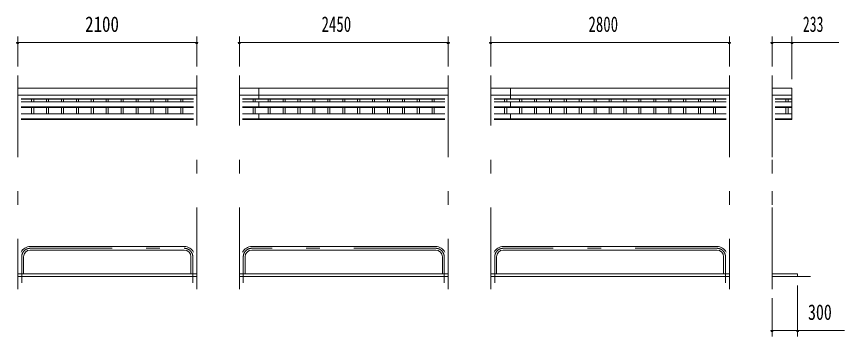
# Model space of a CAD drawing. Units: millimetres, scale not verified. Extents: x -32274 to 32279, y -14169 to 14171.
# Drawn here: x -21602 to -11888, y 2453 to 6209 of the extents above; entities that cross this region are included whole.
import ezdxf
from ezdxf.enums import TextEntityAlignment as Align

# ---------------------------------------------------------------- set-up
doc = ezdxf.new("R2010")
doc.units = ezdxf.units.MM
doc.header["$LTSCALE"] = 80
doc.linetypes.add('USER3', pattern=[24, 12, -5, 2, -5])
for name, color, linetype, lineweight in [('0-2_1-0BOLD', 7, 'Continuous', 18), ('0-3_1-2CENTER', 3, 'USER3', 18), ('0-4_1-4THIN', 4, 'Continuous', 18), ('0-5_1-5DIM', 3, 'Continuous', 18)]:
    doc.layers.add(name, color=color, linetype=linetype, lineweight=lineweight)
doc.styles.add('ＭＳ ゴシック', font='')
doc.styles.get('ＭＳ ゴシック').set_extended_font_data('MS Gothic')

msp = doc.modelspace()

# ---------------------------------------------------------------- linework, layer by layer
at = {"layer": '0-2_1-0BOLD'}
for p, q in [((-21587.95, 5368.56), (-19487.95, 5368.56)), ((-16537.95, 5368.56), (-18987.95, 5368.56)), ((-18757.96, 5368.56), (-18757.96, 5240.17)), ((-16037.95, 5368.56), (-13237.95, 5368.56)), ((-15807.96, 5240.17), (-15807.96, 5368.56)), ((-19487.95, 5284.91), (-21587.95, 5284.91)), ((-18987.95, 5284.91), (-16537.95, 5284.91)), ((-13237.95, 5284.91), (-16037.95, 5284.91)), ((-12737.95, 5284.91), (-12504.96, 5284.91)), ((-21549.81, 5243.72), (-19526.11, 5243.72)), ((-19526.11, 5240.17), (-21549.81, 5240.17)), ((-21549.81, 5207.96), (-19526.11, 5207.96)), ((-19526.11, 5149.13), (-21549.81, 5149.13)), ((-16576.11, 5243.72), (-18949.81, 5243.72)), ((-18949.81, 5240.17), (-16576.11, 5240.17)), ((-16576.11, 5207.96), (-18949.81, 5207.96)), ((-18949.81, 5149.13), (-16576.11, 5149.13)), ((-18757.96, 5207.96), (-18757.96, 5143.23)), ((-15999.81, 5243.72), (-13276.11, 5243.72)), ((-13276.11, 5240.17), (-15999.81, 5240.17)), ((-15999.81, 5207.96), (-13276.11, 5207.96)), ((-13276.11, 5149.13), (-15999.81, 5149.13)), ((-15807.96, 5143.23), (-15807.96, 5207.96)), ((-12504.96, 5243.72), (-12699.81, 5243.72)), ((-12699.81, 5240.17), (-12504.96, 5240.17)), ((-12504.96, 5207.96), (-12699.81, 5207.96)), ((-12699.81, 5149.13), (-12504.96, 5149.13)), ((-21549.81, 5143.23), (-19526.11, 5143.23)), ((-19526.11, 5065.51), (-21549.81, 5065.51)), ((-16576.11, 5143.23), (-18949.81, 5143.23)), ((-18949.81, 5065.51), (-16576.11, 5065.51)), ((-18757.96, 5065.51), (-18757.96, 4999.53)), ((-15999.81, 5143.23), (-13276.11, 5143.23)), ((-13276.11, 5065.51), (-15999.81, 5065.51)), ((-15807.96, 4999.53), (-15807.96, 5065.51)), ((-12504.96, 5143.23), (-12699.81, 5143.23)), ((-12699.81, 5065.51), (-12504.96, 5065.51)), ((-21549.81, 5007.87), (-19526.11, 5007.87)), ((-19526.11, 4999.53), (-21549.81, 4999.53)), ((-16576.11, 5007.87), (-18949.81, 5007.87)), ((-18949.81, 4999.53), (-16576.11, 4999.53)), ((-15999.81, 5007.87), (-13276.11, 5007.87)), ((-13276.11, 4999.53), (-15999.81, 4999.53)), ((-12504.96, 5007.87), (-12699.81, 5007.87)), ((-21441.56, 3509.67), (-19634.26, 3509.67)), ((-18841.56, 3509.67), (-16684.26, 3509.67)), ((-15891.56, 3509.67), (-13384.26, 3509.67)), ((-19634.26, 3466.97), (-21441.56, 3466.97)), ((-16684.26, 3466.97), (-18841.56, 3466.97)), ((-13384.26, 3466.97), (-15891.56, 3466.97)), ((-21520.26, 3188.37), (-21520.26, 3388.37)), ((-19555.66, 3188.37), (-19555.66, 3388.37)), ((-18920.26, 3388.37), (-18920.26, 3188.37)), ((-16605.66, 3188.37), (-16605.66, 3388.37)), ((-15970.26, 3388.37), (-15970.26, 3188.37)), ((-13305.66, 3388.37), (-13305.66, 3188.37)), ((-21587.95, 3188.37), (-19487.95, 3188.37)), ((-19487.95, 3158.37), (-21587.95, 3158.37)), ((-18987.95, 3188.37), (-16537.95, 3188.37)), ((-16537.95, 3158.37), (-18987.95, 3158.37)), ((-16037.95, 3188.37), (-13237.95, 3188.37)), ((-13237.95, 3158.37), (-16037.95, 3158.37)), ((-12287.96, 3158.37), (-12737.95, 3158.37))]:
    msp.add_line(p, q, dxfattribs=at)
for points in [[(-12699.81, 4999.53), (-12504.96, 4999.53), (-12504.96, 5368.56), (-12737.95, 5368.56)], [(-12737.95, 3188.37), (-12437.96, 3188.37), (-12437.96, 3158.37)]]:
    msp.add_lwpolyline(points, dxfattribs=at)
for centre, radius, start, end in [((-21441.56, 3388.37), 121.3, 90, 153.07823), ((-19634.26, 3388.37), 121.3, 26.91106, 90), ((-18841.56, 3388.37), 121.3, 90, 153.07823), ((-16684.26, 3388.37), 121.3, 26.91106, 90), ((-15891.56, 3388.37), 121.3, 90, 153.07823), ((-13384.26, 3388.37), 121.3, 26.91106, 90), ((-21441.56, 3388.37), 78.6, 90, 180), ((-19634.26, 3388.37), 78.6, 0, 90), ((-18841.56, 3388.37), 78.6, 90, 180), ((-16684.26, 3388.37), 78.6, 0, 90), ((-15891.56, 3388.37), 78.6, 90, 180), ((-13384.26, 3388.37), 78.6, 0, 90)]:
    msp.add_arc(centre, radius, start, end, dxfattribs=at)
at = {"layer": '0-3_1-2CENTER'}
for p, q in [((-21587.96, 5518.56), (-21587.96, 3008.37)), ((-19487.95, 3008.37), (-19487.95, 5518.56)), ((-18987.96, 3008.37), (-18987.96, 5518.56)), ((-16537.95, 5518.56), (-16537.95, 3008.37)), ((-16037.96, 3008.37), (-16037.96, 5518.56)), ((-13237.95, 5518.56), (-13237.95, 3008.37)), ((-12737.96, 3008.37), (-12737.96, 5518.56)), ((-12737.95, 5518.37), (-12737.95, 3008.37)), ((-21441.56, 3488.37), (-19634.26, 3488.37)), ((-16684.26, 3488.37), (-18841.56, 3488.37)), ((-13384.26, 3488.37), (-15891.56, 3488.37)), ((-21541.6, 3083.37), (-21541.6, 3388.37)), ((-21541.56, 3388.37), (-21541.56, 3083.37)), ((-19534.3, 3388.37), (-19534.3, 3083.37)), ((-19534.26, 3083.37), (-19534.26, 3388.37)), ((-18941.61, 3083.37), (-18941.61, 3388.37)), ((-18941.56, 3388.37), (-18941.56, 3083.37)), ((-16584.31, 3388.37), (-16584.31, 3083.37)), ((-16584.26, 3083.37), (-16584.26, 3388.37)), ((-15991.6, 3083.37), (-15991.6, 3388.37)), ((-15991.56, 3388.37), (-15991.56, 3083.37)), ((-13284.3, 3388.37), (-13284.3, 3083.37)), ((-13284.26, 3083.37), (-13284.26, 3388.37))]:
    msp.add_line(p, q, dxfattribs=at)
for centre, start, end in [((-21441.56, 3388.37), 90, 180), ((-19634.26, 3388.37), 0, 90), ((-18841.56, 3388.37), 90, 180), ((-16684.26, 3388.37), 0, 90), ((-15891.56, 3388.37), 90, 180), ((-13384.26, 3388.37), 0, 90)]:
    msp.add_arc(centre, 100, start, end, dxfattribs=at)
at = {"layer": '0-4_1-4THIN'}
for p, q in [((-21425.46, 5207.96), (-21425.46, 5240.17)), ((-21400.46, 5240.17), (-21400.46, 5207.96)), ((-21250.46, 5240.17), (-21250.46, 5207.96)), ((-21225.46, 5207.96), (-21225.46, 5240.17)), ((-21075.46, 5207.96), (-21075.46, 5240.17)), ((-21050.46, 5240.17), (-21050.46, 5207.96)), ((-20900.46, 5240.17), (-20900.46, 5207.96)), ((-20875.46, 5207.96), (-20875.46, 5240.17)), ((-20725.46, 5207.96), (-20725.46, 5240.17)), ((-20700.46, 5240.17), (-20700.46, 5207.96)), ((-20550.46, 5240.17), (-20550.46, 5207.96)), ((-20525.46, 5207.96), (-20525.46, 5240.17)), ((-20375.46, 5207.96), (-20375.46, 5240.17)), ((-20350.46, 5240.17), (-20350.46, 5207.96)), ((-20200.46, 5240.17), (-20200.46, 5207.96)), ((-20175.46, 5207.96), (-20175.46, 5240.17)), ((-20025.46, 5207.96), (-20025.46, 5240.17)), ((-20000.46, 5240.17), (-20000.46, 5207.96)), ((-19850.46, 5240.17), (-19850.46, 5207.96)), ((-19825.46, 5207.96), (-19825.46, 5240.17)), ((-19675.46, 5207.96), (-19675.46, 5240.17)), ((-19650.46, 5240.17), (-19650.46, 5207.96)), ((-18825.46, 5240.17), (-18825.46, 5207.96)), ((-18800.46, 5207.96), (-18800.46, 5240.17)), ((-18650.46, 5207.96), (-18650.46, 5240.17)), ((-18625.46, 5240.17), (-18625.46, 5207.96)), ((-18475.46, 5240.17), (-18475.46, 5207.96)), ((-18450.46, 5207.96), (-18450.46, 5240.17)), ((-18300.46, 5207.96), (-18300.46, 5240.17)), ((-18275.46, 5240.17), (-18275.46, 5207.96)), ((-18125.46, 5240.17), (-18125.46, 5207.96)), ((-18100.46, 5207.96), (-18100.46, 5240.17)), ((-17950.46, 5207.96), (-17950.46, 5240.17)), ((-17925.46, 5240.17), (-17925.46, 5207.96)), ((-17775.46, 5240.17), (-17775.46, 5207.96)), ((-17750.46, 5207.96), (-17750.46, 5240.17)), ((-17600.46, 5207.96), (-17600.46, 5240.17)), ((-17575.46, 5240.17), (-17575.46, 5207.96)), ((-17425.46, 5240.17), (-17425.46, 5207.96)), ((-17400.46, 5207.96), (-17400.46, 5240.17)), ((-17250.46, 5207.96), (-17250.46, 5240.17)), ((-17225.46, 5240.17), (-17225.46, 5207.96)), ((-17075.46, 5240.17), (-17075.46, 5207.96)), ((-17050.46, 5207.96), (-17050.46, 5240.17)), ((-16900.46, 5207.96), (-16900.46, 5240.17)), ((-16875.46, 5240.17), (-16875.46, 5207.96)), ((-16725.46, 5207.96), (-16725.46, 5240.17)), ((-16700.46, 5240.17), (-16700.46, 5207.96)), ((-15875.46, 5240.17), (-15875.46, 5207.96)), ((-15850.46, 5207.96), (-15850.46, 5240.17)), ((-15700.46, 5207.96), (-15700.46, 5240.17)), ((-15675.46, 5240.17), (-15675.46, 5207.96)), ((-15525.46, 5240.17), (-15525.46, 5207.96)), ((-15500.46, 5207.96), (-15500.46, 5240.17)), ((-15350.46, 5207.96), (-15350.46, 5240.17)), ((-15325.46, 5240.17), (-15325.46, 5207.96)), ((-15175.46, 5240.17), (-15175.46, 5207.96)), ((-15150.46, 5207.96), (-15150.46, 5240.17)), ((-15000.46, 5207.96), (-15000.46, 5240.17)), ((-14975.46, 5240.17), (-14975.46, 5207.96)), ((-14825.46, 5240.17), (-14825.46, 5207.96)), ((-14800.46, 5207.96), (-14800.46, 5240.17)), ((-14650.46, 5207.96), (-14650.46, 5240.17)), ((-14625.46, 5240.17), (-14625.46, 5207.96)), ((-14475.46, 5240.17), (-14475.46, 5207.96)), ((-14450.46, 5207.96), (-14450.46, 5240.17)), ((-14300.46, 5207.96), (-14300.46, 5240.17)), ((-14275.46, 5240.17), (-14275.46, 5207.96)), ((-14125.46, 5240.17), (-14125.46, 5207.96)), ((-14100.46, 5207.96), (-14100.46, 5240.17)), ((-13950.46, 5207.96), (-13950.46, 5240.17)), ((-13925.46, 5240.17), (-13925.46, 5207.96)), ((-13775.46, 5240.17), (-13775.46, 5207.96)), ((-13750.46, 5207.96), (-13750.46, 5240.17)), ((-13600.46, 5207.96), (-13600.46, 5240.17)), ((-13575.46, 5240.17), (-13575.46, 5207.96)), ((-13425.46, 5240.17), (-13425.46, 5207.96)), ((-13400.47, 5207.96), (-13400.47, 5240.17)), ((-12575.46, 5207.96), (-12575.46, 5240.17)), ((-12550.46, 5240.17), (-12550.46, 5207.96)), ((-21425.46, 5065.51), (-21425.46, 5143.23)), ((-21400.46, 5143.23), (-21400.46, 5065.51)), ((-21250.46, 5143.23), (-21250.46, 5065.51)), ((-21225.46, 5065.51), (-21225.46, 5143.23)), ((-21075.46, 5065.51), (-21075.46, 5143.23)), ((-21050.46, 5143.23), (-21050.46, 5065.51)), ((-20900.46, 5143.23), (-20900.46, 5065.51)), ((-20875.46, 5065.51), (-20875.46, 5143.23)), ((-20725.46, 5065.51), (-20725.46, 5143.23)), ((-20700.46, 5143.23), (-20700.46, 5065.51)), ((-20550.46, 5143.23), (-20550.46, 5065.51)), ((-20525.46, 5065.51), (-20525.46, 5143.23)), ((-20375.46, 5065.51), (-20375.46, 5143.23)), ((-20350.46, 5143.23), (-20350.46, 5065.51)), ((-20200.46, 5143.23), (-20200.46, 5065.51)), ((-20175.46, 5065.51), (-20175.46, 5143.23)), ((-20025.46, 5065.51), (-20025.46, 5143.23)), ((-20000.46, 5143.23), (-20000.46, 5065.51)), ((-19850.46, 5143.23), (-19850.46, 5065.51)), ((-19825.46, 5065.51), (-19825.46, 5143.23)), ((-19675.46, 5065.51), (-19675.46, 5143.23)), ((-19650.46, 5143.23), (-19650.46, 5065.51)), ((-18825.46, 5143.23), (-18825.46, 5065.51)), ((-18800.46, 5065.51), (-18800.46, 5143.23)), ((-18650.46, 5065.51), (-18650.46, 5143.23)), ((-18625.46, 5143.23), (-18625.46, 5065.51)), ((-18475.46, 5143.23), (-18475.46, 5065.51)), ((-18450.46, 5065.51), (-18450.46, 5143.23)), ((-18300.46, 5065.51), (-18300.46, 5143.23)), ((-18275.46, 5143.23), (-18275.46, 5065.51)), ((-18125.46, 5143.23), (-18125.46, 5065.51)), ((-18100.46, 5065.51), (-18100.46, 5143.23)), ((-17950.46, 5065.51), (-17950.46, 5143.23)), ((-17925.46, 5143.23), (-17925.46, 5065.51)), ((-17775.46, 5143.23), (-17775.46, 5065.51)), ((-17750.46, 5065.51), (-17750.46, 5143.23)), ((-17600.46, 5065.51), (-17600.46, 5143.23)), ((-17575.46, 5143.23), (-17575.46, 5065.51)), ((-17425.46, 5143.23), (-17425.46, 5065.51)), ((-17400.46, 5065.51), (-17400.46, 5143.23)), ((-17250.46, 5065.51), (-17250.46, 5143.23)), ((-17225.46, 5143.23), (-17225.46, 5065.51)), ((-17075.46, 5143.23), (-17075.46, 5065.51)), ((-17050.46, 5065.51), (-17050.46, 5143.23)), ((-16900.46, 5065.51), (-16900.46, 5143.23)), ((-16875.46, 5143.23), (-16875.46, 5065.51)), ((-16725.46, 5143.23), (-16725.46, 5065.51)), ((-16700.46, 5065.51), (-16700.46, 5143.23)), ((-15875.46, 5143.23), (-15875.46, 5065.51)), ((-15850.46, 5065.51), (-15850.46, 5143.23)), ((-15700.46, 5065.51), (-15700.46, 5143.23)), ((-15675.46, 5143.23), (-15675.46, 5065.51)), ((-15525.46, 5143.23), (-15525.46, 5065.51)), ((-15500.46, 5065.51), (-15500.46, 5143.23)), ((-15350.46, 5065.51), (-15350.46, 5143.23)), ((-15325.46, 5143.23), (-15325.46, 5065.51)), ((-15175.46, 5143.23), (-15175.46, 5065.51)), ((-15150.46, 5065.51), (-15150.46, 5143.23)), ((-15000.46, 5065.51), (-15000.46, 5143.23)), ((-14975.46, 5143.23), (-14975.46, 5065.51)), ((-14825.46, 5143.23), (-14825.46, 5065.51)), ((-14800.46, 5065.51), (-14800.46, 5143.23)), ((-14650.46, 5065.51), (-14650.46, 5143.23)), ((-14625.46, 5143.23), (-14625.46, 5065.51)), ((-14475.46, 5143.23), (-14475.46, 5065.51)), ((-14450.46, 5065.51), (-14450.46, 5143.23)), ((-14300.46, 5065.51), (-14300.46, 5143.23)), ((-14275.46, 5143.23), (-14275.46, 5065.51)), ((-14125.46, 5143.23), (-14125.46, 5065.51)), ((-14100.46, 5065.51), (-14100.46, 5143.23)), ((-13950.46, 5065.51), (-13950.46, 5143.23)), ((-13925.46, 5143.23), (-13925.46, 5065.51)), ((-13775.46, 5143.23), (-13775.46, 5065.51)), ((-13750.46, 5065.51), (-13750.46, 5143.23)), ((-13600.46, 5065.51), (-13600.46, 5143.23)), ((-13575.46, 5143.23), (-13575.46, 5065.51)), ((-13425.46, 5143.23), (-13425.46, 5065.51)), ((-13400.47, 5065.51), (-13400.47, 5143.23)), ((-12575.46, 5065.51), (-12575.46, 5143.23)), ((-12550.46, 5143.23), (-12550.46, 5065.51))]:
    msp.add_line(p, q, dxfattribs=at)
at = {"layer": '0-5_1-5DIM'}
for p, q in [((-21587.95, 5974.37), (-21587.95, 5624.37)), ((-19487.95, 5624.37), (-19487.95, 5974.37)), ((-18987.95, 5624.37), (-18987.95, 5974.37)), ((-16537.95, 5974.37), (-16537.95, 5624.37)), ((-16037.95, 5624.37), (-16037.95, 5974.37)), ((-13237.95, 5974.37), (-13237.95, 5624.37)), ((-12737.94, 5624.37), (-12737.94, 5974.37)), ((-12504.94, 5974.38), (-12504.94, 5474.38)), ((-21573.95, 5904.37), (-21601.95, 5904.37)), ((-19487.95, 5904.37), (-21587.96, 5904.37)), ((-19473.95, 5904.37), (-19501.95, 5904.37)), ((-18973.95, 5904.37), (-19001.95, 5904.37)), ((-18987.95, 5904.37), (-16537.95, 5904.37)), ((-16523.95, 5904.37), (-16551.95, 5904.37)), ((-16023.95, 5904.37), (-16051.95, 5904.37)), ((-16037.95, 5904.37), (-13237.95, 5904.37)), ((-13223.95, 5904.37), (-13251.95, 5904.37)), ((-12723.95, 5904.37), (-12751.95, 5904.37)), ((-12737.94, 5904.37), (-11955.44, 5904.37)), ((-12490.94, 5904.37), (-12518.94, 5904.37)), ((-12437.94, 3053.37), (-12437.94, 2453.37)), ((-12737.94, 2453.37), (-12737.94, 2903.37)), ((-12723.95, 2523.37), (-12751.95, 2523.37)), ((-11888.44, 2523.37), (-12737.94, 2523.37)), ((-12423.94, 2523.37), (-12451.94, 2523.37))]:
    msp.add_line(p, q, dxfattribs=at)
for centre in [(-21587.95, 5904.37), (-19487.95, 5904.37), (-18987.95, 5904.37), (-16537.95, 5904.37), (-16037.95, 5904.37), (-13237.95, 5904.37), (-12737.95, 5904.37), (-12504.94, 5904.37), (-12737.95, 2523.37), (-12437.94, 2523.37)]:
    msp.add_arc(centre, 14, 180, 0, dxfattribs=at)

# ---------------------------------------------------------------- texts
at = {"layer": '0-5_1-5DIM', "color": 7, "style": 'ＭＳ ゴシック'}
for s, width, p in [('2100', 0.8, (-20797.5, 5974.37)), ('2450', 0.7, (-18023.37, 5974.37)), ('2800', 0.7, (-14891.73, 5974.37)), ('233', 0.65, (-12376.38, 5974.37)), ('300', 0.75, (-12315.94, 2593.37))]:
    msp.add_text(s, height=182.3, dxfattribs=dict(at, width=width)).set_placement(p, align=Align.BOTTOM_LEFT)

doc.saveas('drawing.dxf')
